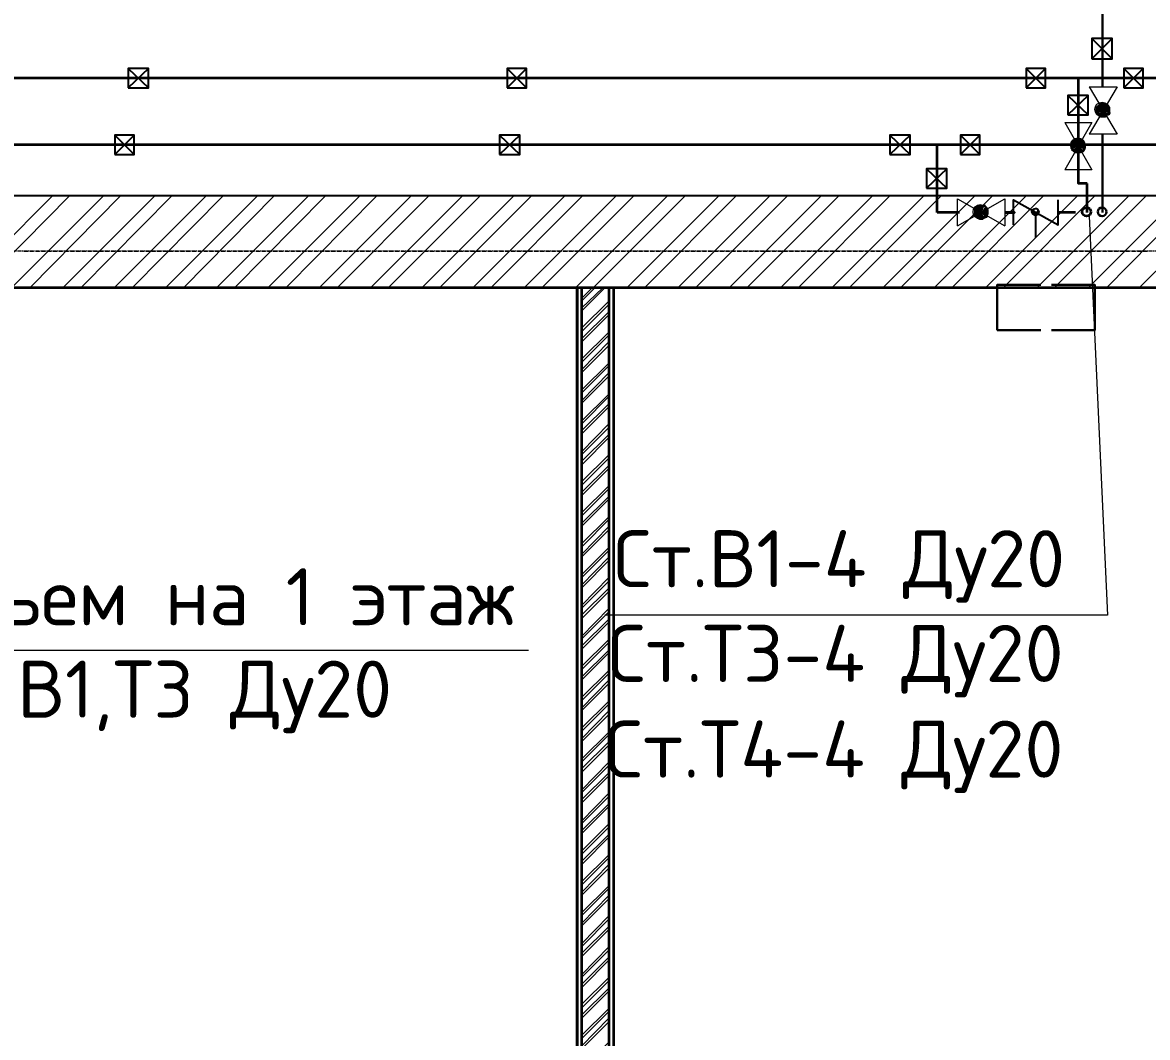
# Model space of a CAD drawing. Header units: millimetres. Extents: x -10178924 to 11692288, y -947381 to 58396.
# Drawn here: x 769906 to 774833, y -825787 to -821340 of the extents above; entities that cross this region are included whole.
import ezdxf

# ---------------------------------------------------------------- set-up
doc = ezdxf.new("R2010")
doc.units = ezdxf.units.MM
doc.linetypes.add('невидимая', pattern=[9.525, 6.35, -3.175])
doc.linetypes.add('осевая', pattern=[50.8, 31.75, -6.35, 6.35, -6.35])
for name, color, linetype, lineweight in [('PDF _0', 7, 'Continuous', 9), ('PDF _Текст', 7, 'Continuous', 5), ('Контур пол Подвал', 7, 'Continuous', 9), ('Перегородки', 162, 'Continuous', 9), ('Размеры осевые', 153, 'Continuous', 9), ('ШТРИХОВКА', 252, 'Continuous', 15)]:
    doc.layers.add(name, color=color, linetype=linetype, lineweight=lineweight)
for name, color, linetype in [('PDF __0', 7, 'Continuous'), ('PDF _В1_Арматура', 7, 'Continuous'), ('PDF _ВК_В1', 5, 'Continuous'), ('PDF _ВК_Т3', 1, 'Continuous'), ('PDF _ВК_Т4', 6, 'Continuous'), ('PDF _Стены внутр.1', 7, 'Continuous'), ('Стены внутр.1', 7, 'Continuous')]:
    doc.layers.add(name, color=color, linetype=linetype)
for name, color, linetype, true_color in [('PDF _Контур пол Подвал', 7, 'Continuous', 0xcd6928), ('PDF _Перегородки', 7, 'Continuous', 0x0037dd), ('PDF _Размеры осевые', 7, 'Continuous', 0x5d6970), ('PDF _штриховка', 7, 'Continuous', 0x95834a)]:
    doc.layers.add(name, color=color, linetype=linetype, true_color=true_color)
doc.styles.add('PDF ISOCPEUR', font='isocpeur.ttf')

# ---------------------------------------------------------------- blocks, each defined once
blk = doc.blocks.new('A$C5282721b')
at = {"layer": 'Перегородки', "lineweight": 20, "true_color": 0x000000, "transparency": 33554687}
h = blk.add_hatch(dxfattribs=at)
h.set_pattern_fill('ANSI32', color=18, scale=10)
h.set_pattern_definition([(45, (-2681.59, 241515.3), (-67.35192, 67.35192), []), (45, (-2636.69, 241515.3), (-67.35192, 67.35192), [])])
h.paths.add_polyline_path([(49998.725, -41709.464), (49998.725, -42603.01), (49998.725, -47316.478), (44021.968, -47316.478), (44022.892, -47436.478), (49998.725, -47436.478), (49998.725, -47736.478), (50118.725, -47736.478), (50118.725, -41709.464)])
at = {"layer": 'ШТРИХОВКА', "ltscale": 100, "true_color": 0x000000, "transparency": 33554687}
h = blk.add_hatch(dxfattribs=at)
h.set_pattern_fill('ANSI31', color=18, scale=50)
h.set_pattern_definition([(45, (-81439.85, -10657.2), (-112.2532, 112.2532), [])])
h.paths.add_polyline_path([(43589.43, -43091.789), (43989.442, -43091.789), (43978.799, -41709.464), (59272.291, -41709.464), (59272.291, -41309.464), (54778.974, -41309.464), (54778.974, -37367.72), (54379.879, -37367.72), (54378.974, -41309.464), (43575.708, -41309.464)])
h.paths.add_polyline_path([(43998.193, -44162.264), (43598.195, -44162.406), (43603.498, -44917.161), (44003.486, -44916.003)])
at = {"layer": 'Контур пол Подвал', "color": 18, "linetype": 'невидимая', "true_color": 0x000000, "transparency": 33554687}
blk.add_line((54378.974, -41309.464), (40553.725, -41309.464), dxfattribs=at)
at = {"layer": 'Перегородки', "color": 18, "linetype": 'Continuous', "lineweight": 25, "true_color": 0x000000, "transparency": 33554687}
for p, q in [((49978.725, -47296.478), (49978.725, -41709.464)), ((49998.725, -47316.478), (49998.725, -41709.464)), ((50118.725, -47736.478), (50118.725, -41709.464)), ((50138.725, -47736.478), (50138.725, -41709.464))]:
    blk.add_line(p, q, dxfattribs=at)
at = {"layer": 'Размеры осевые', "color": 251, "linetype": 'осевая', "ltscale": 0.5, "transparency": 33554687}
blk.add_line((-9750, -41550), (62308.109, -41550), dxfattribs=at)
at = {"layer": 'Стены внутр.1', "color": 18, "linetype": 'Continuous', "true_color": 0x000000, "transparency": 33554687, "flags": 128}
for points in [[(54378.974, -41309.464), (43575.708, -41309.464)], [(43978.799, -41709.464), (59272.291, -41709.464)]]:
    blk.add_lwpolyline(points, dxfattribs=at)

msp = doc.modelspace()

# ---------------------------------------------------------------- linework, layer by layer
at = {"layer": 'PDF _0', "lineweight": 25}
for points in [[(774589.8, -821498.5), (774678.7, -821498.5), (774678.7, -821409.6), (774589.8, -821409.6)], [(770369.1, -821625.5), (770458, -821625.5), (770458, -821540.8), (770369.1, -821540.8)], [(772028.6, -821625.5), (772113.3, -821625.5), (772113.3, -821540.8), (772028.6, -821540.8)], [(774301.9, -821625.5), (774386.6, -821625.5), (774386.6, -821540.8), (774301.9, -821540.8)], [(774729.5, -821625.5), (774814.2, -821625.5), (774814.2, -821540.8), (774729.5, -821540.8)], [(774484, -821744), (774572.9, -821744), (774572.9, -821659.3), (774484, -821659.3)], [(770309.9, -821917.6), (770394.5, -821917.6), (770394.5, -821832.9), (770309.9, -821832.9)], [(771994.7, -821917.6), (772083.6, -821917.6), (772083.6, -821832.9), (771994.7, -821832.9)], [(773705, -821917.6), (773793.9, -821917.6), (773793.9, -821832.9), (773705, -821832.9)], [(774014.1, -821917.6), (774098.7, -821917.6), (774098.7, -821832.9), (774014.1, -821832.9)], [(773865.9, -822065.7), (773954.8, -822065.7), (773954.8, -821981.1), (773865.9, -821981.1)]]:
    msp.add_lwpolyline(points, close=True, dxfattribs=at)
for points in [[(774589.8, -821409.6), (774678.7, -821498.5)], [(774678.7, -821409.6), (774589.8, -821498.5)], [(770369.1, -821540.8), (770458, -821625.5)], [(770458, -821540.8), (770369.1, -821625.5)], [(772028.6, -821540.8), (772113.3, -821625.5)], [(772113.3, -821540.8), (772028.6, -821625.5)], [(774301.9, -821540.8), (774386.6, -821625.5)], [(774386.6, -821540.8), (774301.9, -821625.5)], [(774729.5, -821540.8), (774814.2, -821625.5)], [(774814.2, -821540.8), (774729.5, -821625.5)], [(774484, -821659.3), (774572.9, -821744)], [(774572.9, -821659.3), (774484, -821744)], [(770309.9, -821832.9), (770394.5, -821917.6)], [(770394.5, -821832.9), (770309.9, -821917.6)], [(771994.7, -821832.9), (772083.6, -821917.6)], [(772083.6, -821832.9), (771994.7, -821917.6)], [(773705, -821832.9), (773793.9, -821917.6)], [(773793.9, -821832.9), (773705, -821917.6)], [(774014.1, -821832.9), (774098.7, -821917.6)], [(774098.7, -821832.9), (774014.1, -821917.6)], [(773865.9, -821981.1), (773954.8, -822065.7)], [(773954.8, -821981.1), (773865.9, -822065.7)]]:
    msp.add_lwpolyline(points, dxfattribs=at)
at = {"layer": 'PDF __0', "lineweight": 30}
for points in [[(774174.9, -822688), (774174.9, -822489.1), (774365.4, -822489.1)], [(774412, -822489.1), (774602.5, -822489.1), (774602.5, -822688), (774412, -822688)], [(774365.4, -822688), (774174.9, -822688)]]:
    msp.add_lwpolyline(points, dxfattribs=at)
at = {"layer": 'PDF _В1_Арматура', "lineweight": 0}
for points in [[(774577.1, -821621.2), (774699.9, -821828.7), (774577.1, -821828.7)], [(774577.1, -821621.2), (774699.9, -821621.2), (774577.1, -821828.7)], [(774649.1, -821718.6), (774636.4, -821722.8), (774649.1, -821718.6)], [(774471.3, -821777.9), (774589.8, -821985.3), (774471.3, -821985.3)], [(774471.3, -821777.9), (774589.8, -821777.9), (774471.3, -821985.3)], [(774619.4, -821735.5), (774611, -821744), (774619.4, -821735.5)], [(774670.2, -821735.5), (774666, -821744), (774670.2, -821735.5)], [(774539, -821875.2), (774530.5, -821879.5), (774539, -821875.2)], [(774509.4, -821892.2), (774500.9, -821900.6), (774509.4, -821892.2)], [(774560.2, -821892.2), (774555.9, -821900.6), (774560.2, -821892.2)], [(774001.3, -822230.8), (774001.3, -822112.3), (774208.8, -822230.8)], [(774001.4, -822230.8), (774208.8, -822112.3), (774208.8, -822230.8)], [(774098.7, -822163.1), (774103, -822171.6), (774098.7, -822163.1)], [(774115.6, -822141.9), (774124.1, -822141.9), (774115.6, -822141.9)], [(774344.3, -822171.6), (774344.3, -822171.6), (774344.3, -822171.6)], [(774344.3, -822171.6), (774344.3, -822171.6), (774344.3, -822171.6)], [(774344.3, -822180), (774344.3, -822171.6), (774344.3, -822180)], [(774352.7, -822184.3), (774344.3, -822171.6), (774352.7, -822184.3)], [(774115.6, -822188.5), (774124.1, -822197), (774115.6, -822188.5)], [(774344.3, -822184.3), (774335.8, -822184.3), (774344.3, -822184.3)], [(774344.3, -822180), (774340, -822180), (774344.3, -822180)], [(774348.5, -822184.3), (774344.3, -822184.3), (774348.5, -822184.3)]]:
    msp.add_lwpolyline(points, dxfattribs=at)
at = {"layer": 'PDF _В1_Арматура', "lineweight": 25}
for points in [[(774246.9, -822226.6), (774246.9, -822116.5), (774441.6, -822226.6), (774441.6, -822116.5)], [(774344.3, -822281.6), (774344.3, -822171.6)]]:
    msp.add_lwpolyline(points, dxfattribs=at)
at = {"layer": 'PDF _В1_Арматура', "lineweight": 0}
for points in [[(774348.5, -822154.6), (774344.3, -822154.6), (774348.5, -822154.6)], [(774352.7, -822184.3), (774352.7, -822184.3), (774352.7, -822184.3)]]:
    msp.add_lwpolyline(points, close=True, dxfattribs=at)
for centre in [(774634.2, -821720.7), (774528.4, -821877.4), (774100.8, -822169.5)]:
    msp.add_circle(centre, 31.7, dxfattribs=at)
at = {"layer": 'PDF _В1_Арматура', "lineweight": 25}
msp.add_circle((774342.1, -822169.5), 14.8, dxfattribs=at)
at = {"layer": 'PDF _В1_Арматура', "transparency": 33554559}
for points in [[(774636.4, -821722.8), (774602.5, -821722.8), (774627.9, -821718.6)], [(774602.5, -821722.8), (774627.9, -821718.6), (774606.7, -821718.6)], [(774606.7, -821731.3), (774636.4, -821722.8), (774602.5, -821722.8)], [(774619.4, -821710.1), (774606.7, -821710.1), (774611, -821705.9)], [(774627.9, -821718.6), (774606.7, -821718.6), (774619.4, -821710.1)], [(774606.7, -821718.6), (774619.4, -821710.1), (774606.7, -821710.1)], [(774627.9, -821731.3), (774606.7, -821731.3), (774636.4, -821722.8)], [(774619.4, -821735.5), (774606.7, -821735.5), (774627.9, -821731.3)], [(774606.7, -821735.5), (774627.9, -821731.3), (774606.7, -821731.3)], [(774666, -821705.9), (774611, -821705.9), (774661.8, -821701.7)], [(774611, -821705.9), (774661.8, -821701.7), (774615.2, -821701.7)], [(774619.4, -821710.1), (774666, -821705.9), (774611, -821705.9)], [(774666, -821744), (774611, -821744), (774649.1, -821731.3)], [(774611, -821744), (774649.1, -821731.3), (774627.9, -821731.3)], [(774661.8, -821701.7), (774615.2, -821701.7), (774657.5, -821697.4)], [(774615.2, -821701.7), (774657.5, -821697.4), (774619.4, -821697.4)], [(774657.5, -821697.4), (774619.4, -821697.4), (774653.3, -821693.2)], [(774619.4, -821697.4), (774653.3, -821693.2), (774623.7, -821693.2)], [(774657.5, -821710.1), (774619.4, -821710.1), (774666, -821705.9)], [(774627.9, -821718.6), (774657.5, -821710.1), (774619.4, -821710.1)], [(774653.3, -821693.2), (774623.7, -821693.2), (774649.1, -821693.2)], [(774623.7, -821693.2), (774649.1, -821693.2), (774627.9, -821693.2)], [(774649.1, -821693.2), (774627.9, -821693.2), (774644.8, -821689)], [(774627.9, -821693.2), (774644.8, -821689), (774632.1, -821689)], [(774649.1, -821718.6), (774627.9, -821718.6), (774657.5, -821710.1)], [(774636.4, -821722.8), (774649.1, -821718.6), (774627.9, -821718.6)], [(774636.4, -821722.8), (774636.4, -821722.8), (774627.9, -821731.3)], [(774636.4, -821722.8), (774627.9, -821731.3), (774649.1, -821731.3)], [(774644.8, -821689), (774632.1, -821689), (774636.4, -821689)], [(774670.2, -821722.8), (774636.4, -821722.8), (774670.2, -821718.6)], [(774636.4, -821722.8), (774670.2, -821718.6), (774649.1, -821718.6)], [(774649.1, -821731.3), (774670.2, -821722.8), (774636.4, -821722.8)], [(774670.2, -821718.6), (774649.1, -821718.6), (774670.2, -821710.1)], [(774649.1, -821718.6), (774670.2, -821710.1), (774657.5, -821710.1)], [(774670.2, -821731.3), (774649.1, -821731.3), (774670.2, -821722.8)], [(774657.5, -821735.5), (774670.2, -821731.3), (774649.1, -821731.3)], [(774657.5, -821710.1), (774670.2, -821710.1), (774666, -821705.9)], [(774670.2, -821735.5), (774657.5, -821735.5), (774670.2, -821731.3)], [(774611, -821744), (774619.4, -821735.5), (774606.7, -821735.5)], [(774615.2, -821748.2), (774666, -821744), (774611, -821744)], [(774661.8, -821748.2), (774615.2, -821748.2), (774666, -821744)], [(774619.4, -821748.2), (774661.8, -821748.2), (774615.2, -821748.2)], [(774623.7, -821752.5), (774657.5, -821748.2), (774619.4, -821748.2)], [(774657.5, -821748.2), (774619.4, -821748.2), (774661.8, -821748.2)], [(774653.3, -821752.5), (774623.7, -821752.5), (774657.5, -821748.2)], [(774627.9, -821756.7), (774653.3, -821752.5), (774623.7, -821752.5)], [(774649.1, -821756.7), (774627.9, -821756.7), (774653.3, -821752.5)], [(774632.1, -821756.7), (774649.1, -821756.7), (774627.9, -821756.7)], [(774636.4, -821756.7), (774644.8, -821756.7), (774632.1, -821756.7)], [(774644.8, -821756.7), (774632.1, -821756.7), (774649.1, -821756.7)], [(774666, -821744), (774670.2, -821735.5), (774657.5, -821735.5)], [(774509.4, -821866.8), (774496.7, -821866.8), (774500.9, -821862.5)], [(774517.8, -821875.2), (774496.7, -821875.2), (774509.4, -821866.8)], [(774496.7, -821875.2), (774509.4, -821866.8), (774496.7, -821866.8)], [(774530.5, -821879.5), (774496.7, -821879.5), (774517.8, -821875.2)], [(774496.7, -821879.5), (774517.8, -821875.2), (774496.7, -821875.2)], [(774517.8, -821887.9), (774496.7, -821887.9), (774530.5, -821879.5)], [(774496.7, -821887.9), (774530.5, -821879.5), (774496.7, -821879.5)], [(774555.9, -821862.5), (774500.9, -821862.5), (774555.9, -821858.3)], [(774500.9, -821862.5), (774555.9, -821858.3), (774505.1, -821858.3)], [(774509.4, -821866.8), (774555.9, -821862.5), (774500.9, -821862.5)], [(774555.9, -821858.3), (774505.1, -821858.3), (774551.7, -821854.1)], [(774505.1, -821858.3), (774551.7, -821854.1), (774509.4, -821854.1)], [(774551.7, -821854.1), (774509.4, -821854.1), (774547.5, -821849.8)], [(774509.4, -821854.1), (774547.5, -821849.8), (774513.6, -821849.8)], [(774547.5, -821866.8), (774509.4, -821866.8), (774555.9, -821862.5)], [(774517.8, -821875.2), (774547.5, -821866.8), (774509.4, -821866.8)], [(774547.5, -821849.8), (774513.6, -821849.8), (774539, -821849.8)], [(774513.6, -821849.8), (774539, -821849.8), (774517.8, -821849.8)], [(774539, -821849.8), (774517.8, -821849.8), (774534.8, -821845.6)], [(774517.8, -821849.8), (774534.8, -821845.6), (774522.1, -821845.6)], [(774539, -821875.2), (774517.8, -821875.2), (774547.5, -821866.8)], [(774530.5, -821879.5), (774539, -821875.2), (774517.8, -821875.2)], [(774530.5, -821879.5), (774530.5, -821879.5), (774517.8, -821887.9)], [(774530.5, -821879.5), (774517.8, -821887.9), (774539, -821887.9)], [(774534.8, -821845.6), (774522.1, -821845.6), (774530.5, -821845.6)], [(774564.4, -821879.5), (774530.5, -821879.5), (774564.4, -821875.2)], [(774530.5, -821879.5), (774564.4, -821875.2), (774539, -821875.2)], [(774539, -821887.9), (774564.4, -821879.5), (774530.5, -821879.5)], [(774564.4, -821875.2), (774539, -821875.2), (774560.2, -821866.8)], [(774539, -821875.2), (774560.2, -821866.8), (774547.5, -821866.8)], [(774564.4, -821887.9), (774539, -821887.9), (774564.4, -821879.5)], [(774547.5, -821866.8), (774560.2, -821866.8), (774555.9, -821862.5)], [(774509.4, -821892.2), (774496.7, -821892.2), (774517.8, -821887.9)], [(774496.7, -821892.2), (774517.8, -821887.9), (774496.7, -821887.9)], [(774500.9, -821900.6), (774509.4, -821892.2), (774496.7, -821892.2)], [(774555.9, -821900.6), (774500.9, -821900.6), (774539, -821887.9)], [(774500.9, -821900.6), (774539, -821887.9), (774517.8, -821887.9)], [(774505.1, -821904.9), (774555.9, -821900.6), (774500.9, -821900.6)], [(774555.9, -821904.9), (774505.1, -821904.9), (774555.9, -821900.6)], [(774509.4, -821909.1), (774555.9, -821904.9), (774505.1, -821904.9)], [(774551.7, -821909.1), (774509.4, -821909.1), (774555.9, -821904.9)], [(774513.6, -821909.1), (774551.7, -821909.1), (774509.4, -821909.1)], [(774517.8, -821913.3), (774547.5, -821909.1), (774513.6, -821909.1)], [(774547.5, -821909.1), (774513.6, -821909.1), (774551.7, -821909.1)], [(774539, -821913.3), (774517.8, -821913.3), (774547.5, -821909.1)], [(774522.1, -821913.3), (774539, -821913.3), (774517.8, -821913.3)], [(774530.5, -821913.3), (774534.8, -821913.3), (774522.1, -821913.3)], [(774534.8, -821913.3), (774522.1, -821913.3), (774539, -821913.3)], [(774547.5, -821892.2), (774564.4, -821887.9), (774539, -821887.9)], [(774560.2, -821892.2), (774547.5, -821892.2), (774564.4, -821887.9)], [(774555.9, -821900.6), (774560.2, -821892.2), (774547.5, -821892.2)], [(774077.6, -822150.4), (774077.6, -822192.7), (774073.3, -822154.6)], [(774077.6, -822192.7), (774073.3, -822154.6), (774073.3, -822188.5)], [(774073.3, -822154.6), (774073.3, -822188.5), (774073.3, -822158.9)], [(774073.3, -822188.5), (774073.3, -822158.9), (774073.3, -822180)], [(774073.3, -822158.9), (774073.3, -822180), (774073.3, -822167.3)], [(774073.3, -822180), (774073.3, -822167.3), (774073.3, -822175.8)], [(774073.3, -822167.3), (774073.3, -822175.8), (774073.3, -822171.6)], [(774081.8, -822146.2), (774081.8, -822197), (774077.6, -822150.4)], [(774081.8, -822197), (774077.6, -822150.4), (774077.6, -822192.7)], [(774086, -822141.9), (774086, -822197), (774081.8, -822146.2)], [(774086, -822197), (774081.8, -822146.2), (774081.8, -822197)], [(774090.3, -822150.4), (774090.3, -822141.9), (774086, -822141.9)], [(774090.3, -822150.4), (774090.3, -822188.5), (774086, -822141.9)], [(774090.3, -822188.5), (774086, -822141.9), (774086, -822197)], [(774098.7, -822137.7), (774098.7, -822163.1), (774090.3, -822141.9)], [(774098.7, -822163.1), (774090.3, -822141.9), (774090.3, -822150.4)], [(774098.7, -822163.1), (774098.7, -822180), (774090.3, -822150.4)], [(774098.7, -822180), (774090.3, -822150.4), (774090.3, -822188.5)], [(774103, -822137.7), (774103, -822171.6), (774098.7, -822137.7)], [(774103, -822171.6), (774098.7, -822137.7), (774098.7, -822163.1)], [(774103, -822171.6), (774098.7, -822163.1), (774098.7, -822180)], [(774103, -822171.6), (774103, -822205.4), (774098.7, -822180)], [(774111.4, -822137.7), (774111.4, -822163.1), (774103, -822137.7)], [(774111.4, -822163.1), (774103, -822137.7), (774103, -822171.6)], [(774103, -822171.6), (774111.4, -822180), (774111.4, -822163.1)], [(774103, -822171.6), (774103, -822171.6), (774111.4, -822180)], [(774111.4, -822180), (774111.4, -822205.4), (774103, -822171.6)], [(774111.4, -822205.4), (774103, -822171.6), (774103, -822205.4)], [(774115.6, -822141.9), (774115.6, -822150.4), (774111.4, -822137.7)], [(774115.6, -822150.4), (774111.4, -822137.7), (774111.4, -822163.1)], [(774124.1, -822141.9), (774124.1, -822197), (774111.4, -822163.1)], [(774124.1, -822197), (774111.4, -822163.1), (774111.4, -822180)], [(774124.1, -822141.9), (774115.6, -822141.9), (774115.6, -822150.4)], [(774128.4, -822146.2), (774128.4, -822197), (774124.1, -822141.9)], [(774128.4, -822197), (774124.1, -822141.9), (774124.1, -822197)], [(774132.6, -822150.4), (774132.6, -822192.7), (774128.4, -822146.2)], [(774132.6, -822192.7), (774128.4, -822146.2), (774128.4, -822197)], [(774132.6, -822154.6), (774132.6, -822188.5), (774132.6, -822150.4)], [(774132.6, -822188.5), (774132.6, -822150.4), (774132.6, -822192.7)], [(774136.8, -822158.9), (774136.8, -822180), (774132.6, -822154.6)], [(774136.8, -822180), (774132.6, -822154.6), (774132.6, -822188.5)], [(774136.8, -822167.3), (774136.8, -822175.8), (774136.8, -822158.9)], [(774136.8, -822175.8), (774136.8, -822158.9), (774136.8, -822180)], [(774136.8, -822171.6), (774136.8, -822167.3), (774136.8, -822175.8)], [(774331.6, -822163.1), (774340, -822167.3), (774327.3, -822167.3)], [(774344.3, -822167.3), (774344.3, -822167.3), (774327.3, -822167.3)], [(774344.3, -822167.3), (774327.3, -822167.3), (774340, -822167.3)], [(774344.3, -822167.3), (774327.3, -822167.3), (774344.3, -822171.6)], [(774327.3, -822167.3), (774344.3, -822171.6), (774327.3, -822171.6)], [(774327.3, -822171.6), (774344.3, -822171.6), (774344.3, -822171.6)], [(774344.3, -822171.6), (774344.3, -822171.6), (774327.3, -822171.6)], [(774344.3, -822171.6), (774327.3, -822171.6), (774340, -822175.8)], [(774327.3, -822171.6), (774340, -822175.8), (774327.3, -822175.8)], [(774335.8, -822158.9), (774331.6, -822158.9), (774331.6, -822158.9)], [(774335.8, -822158.9), (774331.6, -822158.9), (774335.8, -822163.1)], [(774331.6, -822158.9), (774335.8, -822163.1), (774331.6, -822163.1)], [(774340, -822163.1), (774340, -822163.1), (774331.6, -822163.1)], [(774340, -822163.1), (774331.6, -822163.1), (774335.8, -822163.1)], [(774340, -822163.1), (774331.6, -822163.1), (774340, -822167.3)], [(774340, -822154.6), (774344.3, -822158.9), (774335.8, -822158.9)], [(774344.3, -822154.6), (774340, -822154.6), (774340, -822154.6)], [(774340, -822154.6), (774344.3, -822154.6), (774344.3, -822154.6)], [(774344.3, -822154.6), (774344.3, -822154.6), (774340, -822154.6)], [(774344.3, -822154.6), (774340, -822154.6), (774344.3, -822158.9)], [(774344.3, -822171.6), (774344.3, -822180), (774340, -822180)], [(774344.3, -822154.6), (774348.5, -822154.6), (774348.5, -822154.6)], [(774348.5, -822154.6), (774348.5, -822154.6), (774344.3, -822154.6)], [(774348.5, -822154.6), (774344.3, -822154.6), (774352.7, -822158.9)], [(774344.3, -822154.6), (774352.7, -822158.9), (774344.3, -822158.9)], [(774344.3, -822158.9), (774352.7, -822158.9), (774352.7, -822158.9)], [(774352.7, -822158.9), (774352.7, -822158.9), (774344.3, -822158.9)], [(774344.3, -822167.3), (774344.3, -822171.6), (774344.3, -822171.6)], [(774344.3, -822171.6), (774344.3, -822171.6), (774344.3, -822167.3)], [(774348.5, -822167.3), (774361.2, -822167.3), (774344.3, -822167.3)], [(774361.2, -822167.3), (774344.3, -822167.3), (774361.2, -822171.6)], [(774344.3, -822167.3), (774361.2, -822171.6), (774344.3, -822171.6)], [(774344.3, -822171.6), (774361.2, -822171.6), (774361.2, -822171.6)], [(774361.2, -822171.6), (774361.2, -822171.6), (774344.3, -822171.6)], [(774361.2, -822171.6), (774344.3, -822171.6), (774357, -822175.8)], [(774344.3, -822171.6), (774357, -822175.8), (774348.5, -822175.8)], [(774344.3, -822171.6), (774352.7, -822184.3), (774344.3, -822184.3)], [(774352.7, -822158.9), (774357, -822163.1), (774348.5, -822163.1)], [(774348.5, -822163.1), (774357, -822163.1), (774357, -822163.1)], [(774357, -822163.1), (774357, -822163.1), (774348.5, -822163.1)], [(774357, -822163.1), (774348.5, -822163.1), (774357, -822167.3)], [(774348.5, -822163.1), (774357, -822167.3), (774348.5, -822167.3)], [(774357, -822167.3), (774348.5, -822167.3), (774361.2, -822167.3)], [(774352.7, -822158.9), (774357, -822158.9), (774357, -822158.9)], [(774357, -822158.9), (774352.7, -822158.9), (774357, -822163.1)], [(774090.3, -822188.5), (774090.3, -822201.2), (774086, -822197)], [(774098.7, -822180), (774098.7, -822205.4), (774090.3, -822188.5)], [(774098.7, -822205.4), (774090.3, -822188.5), (774090.3, -822201.2)], [(774103, -822205.4), (774098.7, -822180), (774098.7, -822205.4)], [(774115.6, -822188.5), (774115.6, -822201.2), (774111.4, -822180)], [(774115.6, -822201.2), (774111.4, -822180), (774111.4, -822205.4)], [(774124.1, -822197), (774115.6, -822188.5), (774115.6, -822201.2)], [(774340, -822175.8), (774327.3, -822175.8), (774340, -822180)], [(774327.3, -822175.8), (774340, -822180), (774331.6, -822180)], [(774335.8, -822180), (774335.8, -822180), (774331.6, -822180)], [(774335.8, -822180), (774331.6, -822180), (774340, -822180)], [(774335.8, -822180), (774331.6, -822180), (774335.8, -822184.3)], [(774331.6, -822180), (774335.8, -822184.3), (774331.6, -822184.3)], [(774331.6, -822184.3), (774335.8, -822184.3), (774335.8, -822184.3)], [(774335.8, -822184.3), (774335.8, -822184.3), (774331.6, -822184.3)], [(774340, -822180), (774344.3, -822180), (774335.8, -822180)], [(774344.3, -822180), (774335.8, -822180), (774344.3, -822184.3)], [(774335.8, -822180), (774344.3, -822184.3), (774335.8, -822184.3)], [(774335.8, -822184.3), (774344.3, -822184.3), (774344.3, -822184.3)], [(774344.3, -822184.3), (774344.3, -822184.3), (774335.8, -822184.3)], [(774335.8, -822184.3), (774344.3, -822184.3), (774340, -822184.3)], [(774344.3, -822184.3), (774340, -822184.3), (774344.3, -822188.5)], [(774340, -822184.3), (774344.3, -822184.3), (774344.3, -822184.3)], [(774344.3, -822184.3), (774344.3, -822184.3), (774340, -822184.3)], [(774344.3, -822184.3), (774352.7, -822184.3), (774352.7, -822184.3)], [(774352.7, -822184.3), (774352.7, -822184.3), (774344.3, -822184.3)], [(774348.5, -822184.3), (774348.5, -822184.3), (774344.3, -822184.3)], [(774348.5, -822184.3), (774344.3, -822184.3), (774352.7, -822184.3)], [(774348.5, -822184.3), (774348.5, -822184.3), (774344.3, -822184.3)], [(774344.3, -822184.3), (774348.5, -822184.3), (774344.3, -822188.5)], [(774357, -822175.8), (774348.5, -822175.8), (774357, -822180)], [(774348.5, -822175.8), (774357, -822180), (774348.5, -822180)], [(774348.5, -822180), (774357, -822180), (774357, -822180)], [(774357, -822180), (774357, -822180), (774348.5, -822180)], [(774357, -822180), (774348.5, -822180), (774357, -822184.3)], [(774348.5, -822180), (774357, -822184.3), (774352.7, -822184.3)], [(774352.7, -822184.3), (774357, -822184.3), (774357, -822184.3)]]:
    msp.add_solid(points, dxfattribs=at)
at = {"layer": 'PDF _ВК_В1', "lineweight": 30}
for points in [[(774636.4, -821291), (774636.4, -821621.2), (774636.4, -821595.8)], [(774636.4, -822171.6), (774636.4, -821828.7)]]:
    msp.add_lwpolyline(points, dxfattribs=at)
msp.add_circle((774634.2, -822169.5), 19.1, dxfattribs=at)
at = {"layer": 'PDF _ВК_Т3', "lineweight": 35}
for points in [[(777980.7, -821583.1), (747497.5, -821583.1), (723215.9, -821583.1)], [(774568.6, -822044.6), (774530.5, -822044.6), (774530.5, -821824.4), (774530.5, -821583.2)], [(774568.6, -822171.6), (774568.6, -822044.6)]]:
    msp.add_lwpolyline(points, dxfattribs=at)
msp.add_circle((774566.5, -822169.5), 19.1, dxfattribs=at)
at = {"layer": 'PDF _ВК_Т4', "lineweight": 35}
for points in [[(778082.3, -821735.5), (778082.3, -821875.2), (747256.2, -821875.2), (722923.8, -821875.2)], [(773912.4, -822171.6), (773912.4, -821875.2)], [(774009.8, -822171.6), (773912.5, -822171.6)], [(774517.8, -822171.6), (774441.6, -822171.6)]]:
    msp.add_lwpolyline(points, dxfattribs=at)
msp.add_lwpolyline([(774208.8, -822171.6), (774251.1, -822171.6)], close=True, dxfattribs=at)
at = {"layer": 'PDF _Контур пол Подвал', "lineweight": 9}
msp.add_lwpolyline([(776736.1, -822099.6), (762910.5, -822099.6)], dxfattribs=at)
at = {"layer": 'PDF _Перегородки', "color": 5, "lineweight": 25}
for points in [[(772333.4, -828525.9), (772333.4, -822502)], [(772354.6, -828525.9), (772354.6, -822502)], [(772473.1, -828525.9), (772473.1, -822502)], [(772494.3, -828525.9), (772494.3, -822502)]]:
    msp.add_lwpolyline(points, dxfattribs=at)
at = {"layer": 'PDF _Перегородки', "color": 5, "lineweight": 20}
for points in [[(772354.6, -822548.3), (772401.1, -822501.8)], [(772354.6, -822590.7), (772447.7, -822501.8)], [(772354.6, -822679.6), (772473.1, -822561)], [(772354.6, -822726.1), (772473.1, -822607.6)], [(772354.6, -822815), (772473.1, -822696.5)], [(772354.6, -822861.6), (772473.1, -822738.8)], [(772354.6, -822950.5), (772473.1, -822832)], [(772354.6, -822997.1), (772473.1, -822874.3)], [(772354.6, -823086), (772473.1, -822967.5)], [(772354.6, -823128.3), (772473.1, -823009.8)], [(772354.6, -823221.4), (772473.1, -823098.7)], [(772354.6, -823263.8), (772473.1, -823145.3)], [(772354.6, -823352.7), (772473.1, -823234.2)], [(772354.6, -823399.2), (772473.1, -823280.7)], [(772354.6, -823488.1), (772473.1, -823369.6)], [(772354.6, -823534.7), (772473.1, -823416.2)], [(772354.6, -823623.6), (772473.1, -823505.1)], [(772354.6, -823670.2), (772473.1, -823547.4)], [(772354.6, -823759.1), (772473.1, -823640.6)], [(772354.6, -823805.7), (772473.1, -823682.9)], [(772354.6, -823894.6), (772473.1, -823771.8)], [(772354.6, -823936.9), (772473.1, -823818.4)], [(772354.6, -824030), (772473.1, -823907.3)], [(772354.6, -824072.4), (772473.1, -823953.8)], [(772354.6, -824161.3), (772473.1, -824042.7)], [(772354.6, -824207.8), (772473.1, -824089.3)], [(772354.6, -824296.7), (772473.1, -824178.2)], [(772354.6, -824343.3), (772473.1, -824220.5)], [(772354.6, -824432.2), (772473.1, -824313.7)], [(772354.6, -824478.8), (772473.1, -824356)], [(772354.6, -824567.7), (772473.1, -824449.1)], [(772354.6, -824610), (772473.1, -824491.5)], [(772354.6, -824703.1), (772473.1, -824580.4)], [(772354.6, -824745.5), (772473.1, -824626.9)], [(772354.6, -824838.6), (772473.1, -824715.8)], [(772354.6, -824880.9), (772473.1, -824762.4)], [(772354.6, -824969.8), (772473.1, -824851.3)], [(772354.6, -825016.4), (772473.1, -824897.9)], [(772354.6, -825105.3), (772473.1, -824986.8)], [(772354.6, -825151.9), (772473.1, -825029.1)], [(772354.6, -825240.8), (772473.1, -825122.2)], [(772354.6, -825287.3), (772473.1, -825164.6)], [(772354.6, -825376.2), (772473.1, -825253.5)], [(772354.6, -825418.6), (772473.1, -825300)], [(772354.6, -825511.7), (772473.1, -825388.9)], [(772354.6, -825554), (772473.1, -825435.5)], [(772354.6, -825642.9), (772473.1, -825524.4)], [(772354.6, -825689.5), (772473.1, -825571)], [(772354.6, -825778.4), (772473.1, -825659.9)], [(772354.6, -825825), (772473.1, -825702.2)]]:
    msp.add_lwpolyline(points, dxfattribs=at)
at = {"layer": 'PDF _Размеры осевые', "lineweight": 9}
for points in [[(769907.7, -822340.9), (769907.7, -822340.9)], [(769911.9, -822340.9), (769928.9, -822340.9)], [(769933.1, -822340.9), (769933.1, -822340.9)], [(769937.3, -822340.9), (769954.3, -822340.9)], [(769958.5, -822340.9), (769958.5, -822340.9)], [(769962.7, -822340.9), (769979.7, -822340.9)], [(769983.9, -822340.9), (769983.9, -822340.9)], [(769988.1, -822340.9), (770005.1, -822340.9)], [(770009.3, -822340.9), (770009.3, -822340.9)], [(770013.5, -822340.9), (770030.5, -822340.9)], [(770034.7, -822340.9), (770034.7, -822340.9)], [(770038.9, -822340.9), (770055.9, -822340.9)], [(770060.1, -822340.9), (770060.1, -822340.9)], [(770064.3, -822340.9), (770081.3, -822340.9)], [(770085.5, -822340.9), (770085.5, -822340.9)], [(770089.7, -822340.9), (770106.7, -822340.9)], [(770110.9, -822340.9), (770110.9, -822340.9)], [(770115.1, -822340.9), (770132.1, -822340.9)], [(770136.3, -822340.9), (770136.3, -822340.9)], [(770140.5, -822340.9), (770157.5, -822340.9)], [(770161.7, -822340.9), (770161.7, -822340.9)], [(770165.9, -822340.9), (770182.9, -822340.9)], [(770187.1, -822340.9), (770187.1, -822340.9)], [(770191.3, -822340.9), (770208.3, -822340.9)], [(770212.5, -822340.9), (770212.5, -822340.9)], [(770216.7, -822340.9), (770233.7, -822340.9)], [(770237.9, -822340.9), (770237.9, -822340.9)], [(770242.1, -822340.9), (770259.1, -822340.9)], [(770263.3, -822340.9), (770263.3, -822340.9)], [(770267.5, -822340.9), (770284.5, -822340.9)], [(770288.7, -822340.9), (770288.7, -822340.9)], [(770292.9, -822340.9), (770309.9, -822340.9)], [(770314.1, -822340.9), (770314.1, -822340.9)], [(770318.3, -822340.9), (770335.3, -822340.9)], [(770339.5, -822340.9), (770339.5, -822340.9)], [(770343.7, -822340.9), (770360.7, -822340.9)], [(770364.9, -822340.9), (770364.9, -822340.9)], [(770369.1, -822340.9), (770386.1, -822340.9)], [(770390.3, -822340.9), (770390.3, -822340.9)], [(770394.5, -822340.9), (770411.5, -822340.9)], [(770415.7, -822340.9), (770415.7, -822340.9)], [(770419.9, -822340.9), (770436.9, -822340.9)], [(770441.1, -822340.9), (770441.1, -822340.9)], [(770445.3, -822340.9), (770462.3, -822340.9)], [(770466.5, -822340.9), (770466.5, -822340.9)], [(770470.7, -822340.9), (770487.7, -822340.9)], [(770491.9, -822340.9), (770491.9, -822340.9)], [(770496.1, -822340.9), (770513.1, -822340.9)], [(770517.3, -822340.9), (770517.3, -822340.9)], [(770521.5, -822340.9), (770538.5, -822340.9)], [(770542.7, -822340.9), (770542.7, -822340.9)], [(770546.9, -822340.9), (770563.9, -822340.9)], [(770568.1, -822340.9), (770568.1, -822340.9)], [(770572.3, -822340.9), (770589.3, -822340.9)], [(770593.5, -822340.9), (770593.5, -822340.9)], [(770597.7, -822340.9), (770614.7, -822340.9)], [(770618.9, -822340.9), (770618.9, -822340.9)], [(770623.1, -822340.9), (770640.1, -822340.9)], [(770644.3, -822340.9), (770644.3, -822340.9)], [(770648.5, -822340.9), (770665.5, -822340.9)], [(770669.7, -822340.9), (770669.7, -822340.9)], [(770673.9, -822340.9), (770690.9, -822340.9)], [(770695.1, -822340.9), (770695.1, -822340.9)], [(770699.3, -822340.9), (770716.3, -822340.9)], [(770720.5, -822340.9), (770720.5, -822340.9)], [(770724.7, -822340.9), (770741.7, -822340.9)], [(770745.9, -822340.9), (770745.9, -822340.9)], [(770750.1, -822340.9), (770767.1, -822340.9)], [(770771.3, -822340.9), (770771.3, -822340.9)], [(770775.5, -822340.9), (770792.5, -822340.9)], [(770796.7, -822340.9), (770796.7, -822340.9)], [(770800.9, -822340.9), (770817.9, -822340.9)], [(770822.1, -822340.9), (770822.1, -822340.9)], [(770826.3, -822340.9), (770843.3, -822340.9)], [(770847.5, -822340.9), (770847.5, -822340.9)], [(770851.7, -822340.9), (770868.7, -822340.9)], [(770872.9, -822340.9), (770872.9, -822340.9)], [(770877.1, -822340.9), (770894.1, -822340.9)], [(770898.3, -822340.9), (770898.3, -822340.9)], [(770902.5, -822340.9), (770919.5, -822340.9)], [(770923.7, -822340.9), (770923.7, -822340.9)], [(770927.9, -822340.9), (770944.9, -822340.9)], [(770949.1, -822340.9), (770949.1, -822340.9)], [(770953.3, -822340.9), (770970.3, -822340.9)], [(770974.5, -822340.9), (770974.5, -822340.9)], [(770978.7, -822340.9), (770995.7, -822340.9)], [(770999.9, -822340.9), (770999.9, -822340.9)], [(771004.1, -822340.9), (771021.1, -822340.9)], [(771025.3, -822340.9), (771025.3, -822340.9)], [(771029.5, -822340.9), (771046.5, -822340.9)], [(771050.7, -822340.9), (771050.7, -822340.9)], [(771054.9, -822340.9), (771071.9, -822340.9)], [(771076.1, -822340.9), (771076.1, -822340.9)], [(771080.3, -822340.9), (771097.3, -822340.9)], [(771101.5, -822340.9), (771101.5, -822340.9)], [(771105.7, -822340.9), (771122.7, -822340.9)], [(771126.9, -822340.9), (771126.9, -822340.9)], [(771131.1, -822340.9), (771148.1, -822340.9)], [(771152.3, -822340.9), (771152.3, -822340.9)], [(771156.5, -822340.9), (771173.5, -822340.9)], [(771177.7, -822340.9), (771177.7, -822340.9)], [(771181.9, -822340.9), (771198.9, -822340.9)], [(771203.1, -822340.9), (771203.1, -822340.9)], [(771207.3, -822340.9), (771224.3, -822340.9)], [(771228.5, -822340.9), (771228.5, -822340.9)], [(771232.7, -822340.9), (771249.7, -822340.9)], [(771253.9, -822340.9), (771253.9, -822340.9)], [(771258.1, -822340.9), (771275.1, -822340.9)], [(771279.3, -822340.9), (771279.3, -822340.9)], [(771283.5, -822340.9), (771300.5, -822340.9)], [(771304.7, -822340.9), (771304.7, -822340.9)], [(771308.9, -822340.9), (771325.9, -822340.9)], [(771330.1, -822340.9), (771330.1, -822340.9)], [(771334.3, -822340.9), (771351.3, -822340.9)], [(771355.5, -822340.9), (771355.5, -822340.9)], [(771359.7, -822340.9), (771376.7, -822340.9)], [(771380.9, -822340.9), (771380.9, -822340.9)], [(771385.1, -822340.9), (771402.1, -822340.9)], [(771406.3, -822340.9), (771406.3, -822340.9)], [(771410.5, -822340.9), (771427.5, -822340.9)], [(771431.7, -822340.9), (771431.7, -822340.9)], [(771435.9, -822340.9), (771452.9, -822340.9)], [(771457.1, -822340.9), (771457.1, -822340.9)], [(771461.3, -822340.9), (771478.3, -822340.9)], [(771482.5, -822340.9), (771482.5, -822340.9)], [(771486.7, -822340.9), (771503.7, -822340.9)], [(771507.9, -822340.9), (771507.9, -822340.9)], [(771512.1, -822340.9), (771529.1, -822340.9)], [(771533.3, -822340.9), (771533.3, -822340.9)], [(771537.5, -822340.9), (771554.5, -822340.9)], [(771558.7, -822340.9), (771558.7, -822340.9)], [(771562.9, -822340.9), (771579.9, -822340.9)], [(771584.1, -822340.9), (771584.1, -822340.9)], [(771588.3, -822340.9), (771605.3, -822340.9)], [(771609.5, -822340.9), (771609.5, -822340.9)], [(771613.7, -822340.9), (771630.7, -822340.9)], [(771634.9, -822340.9), (771634.9, -822340.9)], [(771639.1, -822340.9), (771656.1, -822340.9)], [(771660.3, -822340.9), (771660.3, -822340.9)], [(771664.5, -822340.9), (771681.5, -822340.9)], [(771685.7, -822340.9), (771685.7, -822340.9)], [(771689.9, -822340.9), (771706.9, -822340.9)], [(771711.1, -822340.9), (771711.1, -822340.9)], [(771715.3, -822340.9), (771732.3, -822340.9)], [(771736.5, -822340.9), (771736.5, -822340.9)], [(771740.7, -822340.9), (771757.7, -822340.9)], [(771761.9, -822340.9), (771761.9, -822340.9)], [(771766.1, -822340.9), (771783.1, -822340.9)], [(771787.3, -822340.9), (771787.3, -822340.9)], [(771791.5, -822340.9), (771808.5, -822340.9)], [(771812.7, -822340.9), (771812.7, -822340.9)], [(771816.9, -822340.9), (771833.9, -822340.9)], [(771838.1, -822340.9), (771838.1, -822340.9)], [(771842.3, -822340.9), (771859.3, -822340.9)], [(771863.5, -822340.9), (771863.5, -822340.9)], [(771867.7, -822340.9), (771884.7, -822340.9)], [(771888.9, -822340.9), (771888.9, -822340.9)], [(771893.1, -822340.9), (771910.1, -822340.9)], [(771914.3, -822340.9), (771914.3, -822340.9)], [(771918.5, -822340.9), (771935.5, -822340.9)], [(771939.7, -822340.9), (771939.7, -822340.9)], [(771943.9, -822340.9), (771960.9, -822340.9)], [(771965.1, -822340.9), (771965.1, -822340.9)], [(771969.3, -822340.9), (771986.3, -822340.9)], [(771990.5, -822340.9), (771990.5, -822340.9)], [(771994.7, -822340.9), (772011.7, -822340.9)], [(772015.9, -822340.9), (772015.9, -822340.9)], [(772020.1, -822340.9), (772037.1, -822340.9)], [(772041.3, -822340.9), (772041.3, -822340.9)], [(772045.5, -822340.9), (772062.5, -822340.9)], [(772066.7, -822340.9), (772066.7, -822340.9)], [(772070.9, -822340.9), (772087.9, -822340.9)], [(772092.1, -822340.9), (772092.1, -822340.9)], [(772096.3, -822340.9), (772113.3, -822340.9)], [(772117.5, -822340.9), (772117.5, -822340.9)], [(772121.7, -822340.9), (772138.7, -822340.9)], [(772142.9, -822340.9), (772142.9, -822340.9)], [(772147.1, -822340.9), (772164.1, -822340.9)], [(772168.3, -822340.9), (772168.3, -822340.9)], [(772172.5, -822340.9), (772189.5, -822340.9)], [(772193.7, -822340.9), (772193.7, -822340.9)], [(772197.9, -822340.9), (772214.9, -822340.9)], [(772219.1, -822340.9), (772219.1, -822340.9)], [(772223.3, -822340.9), (772240.3, -822340.9)], [(772244.5, -822340.9), (772244.5, -822340.9)], [(772248.7, -822340.9), (772265.7, -822340.9)], [(772269.9, -822340.9), (772269.9, -822340.9)], [(772274.1, -822340.9), (772291.1, -822340.9)], [(772295.3, -822340.9), (772295.3, -822340.9)], [(772299.5, -822340.9), (772316.5, -822340.9)], [(772320.7, -822340.9), (772320.7, -822340.9)], [(772324.9, -822340.9), (772341.9, -822340.9)], [(772346.1, -822340.9), (772346.1, -822340.9)], [(772350.3, -822340.9), (772367.3, -822340.9)], [(772371.5, -822340.9), (772371.5, -822340.9)], [(772375.7, -822340.9), (772392.7, -822340.9)], [(772396.9, -822340.9), (772396.9, -822340.9)], [(772401.1, -822340.9), (772418.1, -822340.9)], [(772422.3, -822340.9), (772422.3, -822340.9)], [(772426.5, -822340.9), (772443.5, -822340.9)], [(772447.7, -822340.9), (772447.7, -822340.9)], [(772451.9, -822340.9), (772468.9, -822340.9)], [(772473.1, -822340.9), (772473.1, -822340.9)], [(772477.3, -822340.9), (772494.3, -822340.9)], [(772498.5, -822340.9), (772498.5, -822340.9)], [(772502.7, -822340.9), (772519.7, -822340.9)], [(772523.9, -822340.9), (772523.9, -822340.9)], [(772528.1, -822340.9), (772545.1, -822340.9)], [(772549.3, -822340.9), (772549.3, -822340.9)], [(772553.5, -822340.9), (772570.5, -822340.9)], [(772574.7, -822340.9), (772574.7, -822340.9)], [(772578.9, -822340.9), (772595.9, -822340.9)], [(772600.1, -822340.9), (772600.1, -822340.9)], [(772604.3, -822340.9), (772621.3, -822340.9)], [(772625.5, -822340.9), (772625.5, -822340.9)], [(772629.7, -822340.9), (772646.7, -822340.9)], [(772650.9, -822340.9), (772650.9, -822340.9)], [(772655.1, -822340.9), (772672.1, -822340.9)], [(772676.3, -822340.9), (772676.3, -822340.9)], [(772680.5, -822340.9), (772697.5, -822340.9)], [(772701.7, -822340.9), (772701.7, -822340.9)], [(772705.9, -822340.9), (772722.9, -822340.9)], [(772727.1, -822340.9), (772727.1, -822340.9)], [(772731.3, -822340.9), (772748.3, -822340.9)], [(772752.5, -822340.9), (772752.5, -822340.9)], [(772756.7, -822340.9), (772773.7, -822340.9)], [(772777.9, -822340.9), (772777.9, -822340.9)], [(772782.1, -822340.9), (772799.1, -822340.9)], [(772803.3, -822340.9), (772803.3, -822340.9)], [(772807.5, -822340.9), (772824.5, -822340.9)], [(772828.7, -822340.9), (772828.7, -822340.9)], [(772832.9, -822340.9), (772849.9, -822340.9)], [(772854.1, -822340.9), (772854.1, -822340.9)], [(772858.3, -822340.9), (772875.3, -822340.9)], [(772879.5, -822340.9), (772879.5, -822340.9)], [(772883.7, -822340.9), (772900.7, -822340.9)], [(772904.9, -822340.9), (772904.9, -822340.9)], [(772909.1, -822340.9), (772926.1, -822340.9)], [(772930.3, -822340.9), (772930.3, -822340.9)], [(772934.5, -822340.9), (772951.5, -822340.9)], [(772955.7, -822340.9), (772955.7, -822340.9)], [(772959.9, -822340.9), (772976.9, -822340.9)], [(772981.1, -822340.9), (772981.1, -822340.9)], [(772985.3, -822340.9), (773002.3, -822340.9)], [(773006.5, -822340.9), (773006.5, -822340.9)], [(773010.7, -822340.9), (773027.7, -822340.9)], [(773031.9, -822340.9), (773031.9, -822340.9)], [(773036.1, -822340.9), (773053.1, -822340.9)], [(773057.3, -822340.9), (773057.3, -822340.9)], [(773061.5, -822340.9), (773078.5, -822340.9)], [(773082.7, -822340.9), (773082.7, -822340.9)], [(773086.9, -822340.9), (773103.9, -822340.9)], [(773108.1, -822340.9), (773108.1, -822340.9)], [(773112.3, -822340.9), (773129.3, -822340.9)], [(773133.5, -822340.9), (773133.5, -822340.9)], [(773137.7, -822340.9), (773154.7, -822340.9)], [(773158.9, -822340.9), (773158.9, -822340.9)], [(773163.1, -822340.9), (773180.1, -822340.9)], [(773184.3, -822340.9), (773184.3, -822340.9)], [(773188.5, -822340.9), (773205.5, -822340.9)], [(773209.7, -822340.9), (773209.7, -822340.9)], [(773213.9, -822340.9), (773230.9, -822340.9)], [(773235.1, -822340.9), (773235.1, -822340.9)], [(773239.3, -822340.9), (773256.3, -822340.9)], [(773260.5, -822340.9), (773260.5, -822340.9)], [(773264.7, -822340.9), (773281.7, -822340.9)], [(773285.9, -822340.9), (773285.9, -822340.9)], [(773290.1, -822340.9), (773307.1, -822340.9)], [(773311.3, -822340.9), (773311.3, -822340.9)], [(773315.5, -822340.9), (773332.5, -822340.9)], [(773336.7, -822340.9), (773336.7, -822340.9)], [(773340.9, -822340.9), (773357.9, -822340.9)], [(773362.1, -822340.9), (773362.1, -822340.9)], [(773366.3, -822340.9), (773383.3, -822340.9)], [(773387.5, -822340.9), (773387.5, -822340.9)], [(773391.7, -822340.9), (773408.7, -822340.9)], [(773412.9, -822340.9), (773412.9, -822340.9)], [(773417.1, -822340.9), (773434.1, -822340.9)], [(773438.3, -822340.9), (773438.3, -822340.9)], [(773442.5, -822340.9), (773459.5, -822340.9)], [(773463.7, -822340.9), (773463.7, -822340.9)], [(773467.9, -822340.9), (773484.9, -822340.9)], [(773489.1, -822340.9), (773489.1, -822340.9)], [(773493.3, -822340.9), (773510.3, -822340.9)], [(773514.5, -822340.9), (773514.5, -822340.9)], [(773518.7, -822340.9), (773535.7, -822340.9)], [(773539.9, -822340.9), (773539.9, -822340.9)], [(773544.1, -822340.9), (773561.1, -822340.9)], [(773565.3, -822340.9), (773565.3, -822340.9)], [(773569.5, -822340.9), (773586.5, -822340.9)], [(773590.7, -822340.9), (773590.7, -822340.9)], [(773594.9, -822340.9), (773611.9, -822340.9)], [(773616.1, -822340.9), (773616.1, -822340.9)], [(773620.3, -822340.9), (773637.3, -822340.9)], [(773641.5, -822340.9), (773641.5, -822340.9)], [(773645.7, -822340.9), (773662.7, -822340.9)], [(773666.9, -822340.9), (773666.9, -822340.9)], [(773671.1, -822340.9), (773688.1, -822340.9)], [(773692.3, -822340.9), (773692.3, -822340.9)], [(773696.6, -822340.9), (773713.5, -822340.9)], [(773717.7, -822340.9), (773717.7, -822340.9)], [(773722, -822340.9), (773738.9, -822340.9)], [(773743.1, -822340.9), (773743.1, -822340.9)], [(773747.3, -822340.9), (773764.3, -822340.9)], [(773768.5, -822340.9), (773768.5, -822340.9)], [(773772.7, -822340.9), (773789.7, -822340.9)], [(773793.9, -822340.9), (773793.9, -822340.9)], [(773798.1, -822340.9), (773815.1, -822340.9)], [(773819.3, -822340.9), (773819.3, -822340.9)], [(773823.6, -822340.9), (773840.5, -822340.9)], [(773844.7, -822340.9), (773844.7, -822340.9)], [(773849, -822340.9), (773865.9, -822340.9)], [(773870.1, -822340.9), (773870.1, -822340.9)], [(773874.3, -822340.9), (773891.3, -822340.9)], [(773895.5, -822340.9), (773895.5, -822340.9)], [(773899.8, -822340.9), (773916.7, -822340.9)], [(773920.9, -822340.9), (773920.9, -822340.9)], [(773925.2, -822340.9), (773942.1, -822340.9)], [(773946.3, -822340.9), (773946.3, -822340.9)], [(773950.6, -822340.9), (773967.5, -822340.9)], [(773971.7, -822340.9), (773971.7, -822340.9)], [(773976, -822340.9), (773992.9, -822340.9)], [(773997.1, -822340.9), (773997.1, -822340.9)], [(774001.3, -822340.9), (774018.3, -822340.9)], [(774022.5, -822340.9), (774022.5, -822340.9)], [(774026.8, -822340.9), (774043.7, -822340.9)], [(774047.9, -822340.9), (774047.9, -822340.9)], [(774052.2, -822340.9), (774069.1, -822340.9)], [(774073.3, -822340.9), (774073.3, -822340.9)], [(774077.6, -822340.9), (774094.5, -822340.9)], [(774098.7, -822340.9), (774098.7, -822340.9)], [(774103, -822340.9), (774119.9, -822340.9)], [(774124.1, -822340.9), (774124.1, -822340.9)], [(774128.4, -822340.9), (774145.3, -822340.9)], [(774149.5, -822340.9), (774149.5, -822340.9)], [(774153.8, -822340.9), (774170.7, -822340.9)], [(774174.9, -822340.9), (774174.9, -822340.9)], [(774179.2, -822340.9), (774196.1, -822340.9)], [(774200.3, -822340.9), (774200.3, -822340.9)], [(774204.6, -822340.9), (774221.5, -822340.9)], [(774225.7, -822340.9), (774225.7, -822340.9)], [(774230, -822340.9), (774246.9, -822340.9)], [(774251.1, -822340.9), (774251.1, -822340.9)], [(774255.4, -822340.9), (774272.3, -822340.9)], [(774276.5, -822340.9), (774276.5, -822340.9)], [(774280.8, -822340.9), (774297.7, -822340.9)], [(774301.9, -822340.9), (774301.9, -822340.9)], [(774306.2, -822340.9), (774323.1, -822340.9)], [(774327.3, -822340.9), (774327.3, -822340.9)], [(774331.6, -822340.9), (774348.5, -822340.9)], [(774352.7, -822340.9), (774352.7, -822340.9)], [(774357, -822340.9), (774373.9, -822340.9)], [(774378.1, -822340.9), (774378.1, -822340.9)], [(774382.4, -822340.9), (774399.3, -822340.9)], [(774403.5, -822340.9), (774403.5, -822340.9)], [(774407.8, -822340.9), (774424.7, -822340.9)], [(774428.9, -822340.9), (774428.9, -822340.9)], [(774433.2, -822340.9), (774450.1, -822340.9)], [(774454.3, -822340.9), (774454.3, -822340.9)], [(774458.6, -822340.9), (774475.5, -822340.9)], [(774479.7, -822340.9), (774479.7, -822340.9)], [(774484, -822340.9), (774500.9, -822340.9)], [(774505.1, -822340.9), (774505.1, -822340.9)], [(774509.4, -822340.9), (774526.3, -822340.9)], [(774530.5, -822340.9), (774530.5, -822340.9)], [(774534.8, -822340.9), (774551.7, -822340.9)], [(774555.9, -822340.9), (774555.9, -822340.9)], [(774560.2, -822340.9), (774577.1, -822340.9)], [(774581.3, -822340.9), (774581.3, -822340.9)], [(774585.6, -822340.9), (774602.5, -822340.9)], [(774606.7, -822340.9), (774606.7, -822340.9)], [(774611, -822340.9), (774627.9, -822340.9)], [(774632.1, -822340.9), (774632.1, -822340.9)], [(774636.4, -822340.9), (774653.3, -822340.9)], [(774657.5, -822340.9), (774657.5, -822340.9)], [(774661.8, -822340.9), (774678.7, -822340.9)], [(774682.9, -822340.9), (774682.9, -822340.9)], [(774687.2, -822340.9), (774704.1, -822340.9)], [(774708.3, -822340.9), (774708.3, -822340.9)], [(774712.6, -822340.9), (774729.5, -822340.9)], [(774733.7, -822340.9), (774733.7, -822340.9)], [(774738, -822340.9), (774754.9, -822340.9)], [(774759.1, -822340.9), (774759.1, -822340.9)], [(774763.4, -822340.9), (774780.3, -822340.9)], [(774784.5, -822340.9), (774784.5, -822340.9)], [(774788.8, -822340.9), (774805.7, -822340.9)], [(774809.9, -822340.9), (774809.9, -822340.9)], [(774814.2, -822340.9), (774831.1, -822340.9)]]:
    msp.add_lwpolyline(points, dxfattribs=at)
at = {"layer": 'PDF _Стены внутр.1', "lineweight": 25}
for points in [[(776736.1, -822099.6), (765933, -822099.6)], [(766334.7, -822501.8), (781629.2, -822501.8)]]:
    msp.add_lwpolyline(points, dxfattribs=at)
at = {"layer": 'PDF _Текст'}
for points in [[(768853.6, -822163.1), (769183.8, -824089.2), (769281.1, -824089.2), (772121.6, -824089.2)], [(774577.1, -822188.5), (774657.5, -823936.8), (774555.9, -823936.8), (772456.3, -823936.8)]]:
    msp.add_lwpolyline(points, dxfattribs=at)
at = {"layer": 'PDF _штриховка', "color": 251, "lineweight": 5, "true_color": 0x636466}
for points in [[(769713, -822501.8), (770110.9, -822099.6)], [(769937.3, -822501.8), (770335.2, -822099.6)], [(770161.7, -822501.8), (770559.6, -822099.6)], [(770386.1, -822501.8), (770784, -822099.6)], [(770610.4, -822501.8), (771008.3, -822099.6)], [(770834.8, -822501.8), (771232.7, -822099.6)], [(771059.2, -822501.8), (771457.1, -822099.6)], [(771283.5, -822501.8), (771685.7, -822099.6)], [(771507.9, -822501.8), (771910.1, -822099.6)], [(771732.3, -822501.8), (772134.4, -822099.6)], [(771956.6, -822501.8), (772358.8, -822099.6)], [(772181, -822501.8), (772583.2, -822099.6)], [(772405.4, -822501.8), (772807.5, -822099.6)], [(772629.7, -822501.8), (773031.9, -822099.6)], [(772854.1, -822501.8), (773256.3, -822099.6)], [(773078.5, -822501.8), (773480.6, -822099.6)], [(773302.8, -822501.8), (773705, -822099.6)], [(773527.2, -822501.8), (773929.4, -822099.6)], [(773751.6, -822501.8), (774153.7, -822099.6)], [(773976, -822501.8), (774378.1, -822099.6)], [(774200.3, -822501.8), (774602.5, -822099.6)], [(774424.7, -822501.8), (774826.8, -822099.6)], [(774653.3, -822501.8), (775051.2, -822099.6)]]:
    msp.add_lwpolyline(points, dxfattribs=at)

# ---------------------------------------------------------------- block references
msp.add_blockref('A$C5282721b', (722358.6, -780790.4))

# ---------------------------------------------------------------- texts
at = {"layer": 'PDF _Текст', "attachment_point": 4, "style": 'PDF ISOCPEUR'}
for s, insert, char_height in [('Ст.В1-4 Ду20', (772494.3, -823723.2), 249.994), ('подъем на 1 этаж', (769255.8, -823875.6), 249.994), ('Ст.Т3-4 Ду20', (772468.9, -824138.1), 249.994), ('В1,Т3 Ду20', (769882.3, -824294.7), 249.99), ('Ст.Т4-4 Ду20', (772456.2, -824557.2), 249.994)]:
    msp.add_mtext(s, dxfattribs=dict(at, insert=insert, char_height=char_height))

doc.saveas('drawing.dxf')
